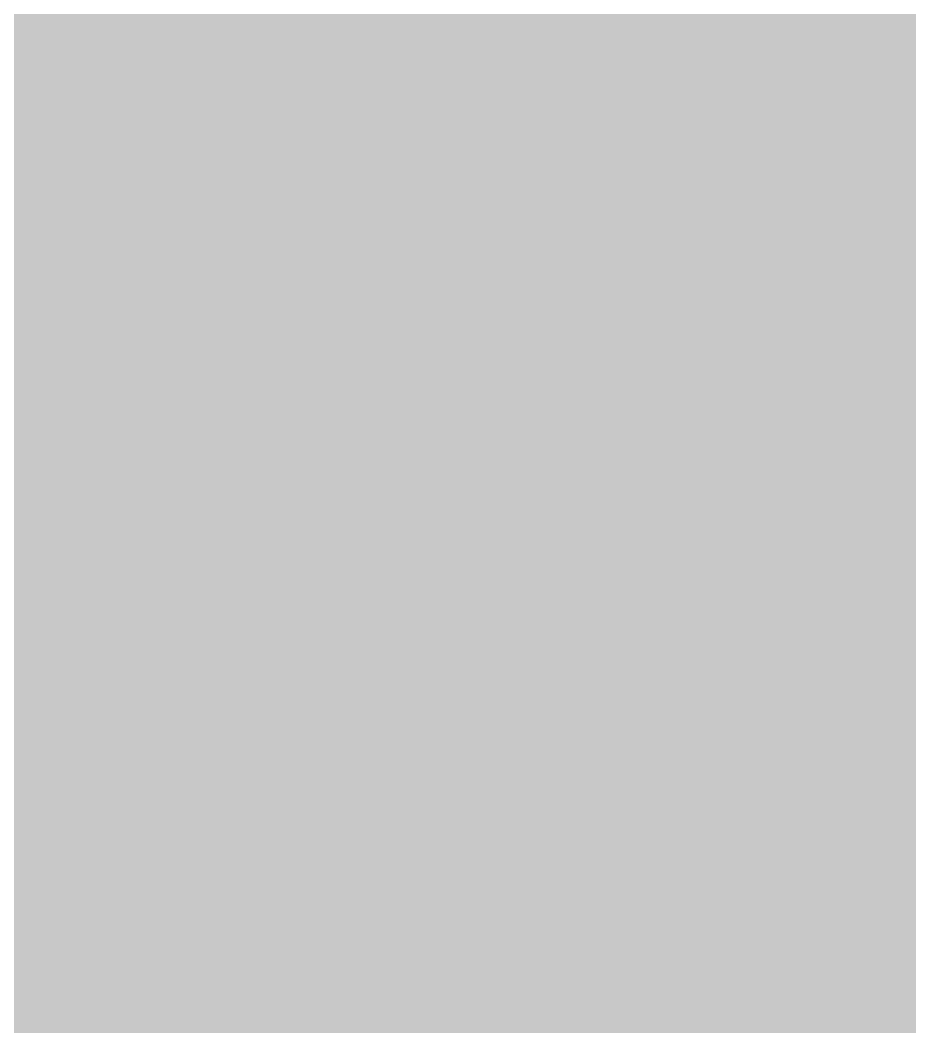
# Model space of a CAD drawing. Header units: millimetres. Extents: x -1113 to 415037, y -3642 to 28069.
# Drawn here: x 92114.5628 to 92114.6548, y 6462.8379 to 6462.942 of the extents above; entities that cross this region are included whole.
import ezdxf

# ---------------------------------------------------------------- set-up
doc = ezdxf.new("R2010")
doc.units = ezdxf.units.MM
doc.layers.add('0) Стена 3.93м', color=3, linetype='Continuous', lineweight=60)
doc.layers.add('I-WALL', color=7, linetype='Continuous', lineweight=5)

# ---------------------------------------------------------------- blocks, each defined once
blk = doc.blocks.new('1floor')
at = {"layer": 'I-WALL'}
h = blk.add_hatch(dxfattribs=at)
h.set_pattern_fill('FP_191', color=256, style=0, pattern_type=2)
h.set_pattern_definition([(0, (0, 0), (243.84, 60.96), [20.117, -162.763, 20.117, -162.763, -975.36]), (0, (0, 0), (243.84, 60.96), [-365.76, 20.117, -345.643, 20.117, -162.763, -426.72]), (0, (0, 0), (243.84, 60.96), [-914.4, 20.117, -101.803, 20.117, -284.683]), (120, (91.44, 30.48), (-174.71291, 180.691634), [20.117, -162.763, 20.117, -162.763, -975.36]), (120, (91.44, 30.48), (-174.71291, 180.691634), [-365.76, 20.117, -345.643, 20.117, -162.763, -426.72]), (120, (91.44, 30.48), (-174.71291, 180.691634), [-914.4, 20.117, -101.803, 20.117, -284.683]), (240, (121.92, 152.4), (-69.12709, -241.651634), [20.117, -162.763, 20.117, -162.763, -975.36]), (240, (121.92, 152.4), (-69.12709, -241.651634), [-365.76, 20.117, -345.643, 20.117, -162.763, -426.72]), (240, (121.92, 152.4), (-69.12709, -241.651634), [-914.4, 20.117, -101.803, 20.117, -284.683])])
h.paths.add_polyline_path([(92030, 525), (92050, 525), (92050, 3730), (92038, 3730), (92038, 3700.00001), (92030, 3700.00001), (92030, 1052.70875)])
h.paths.add_polyline_path([(92038, 5180.00001), (92050, 5180.00001), (92050, 6599.00001), (92030, 6620.00001), (92030.42283, 5210.00001), (92038, 5210.00001)])
h.paths.add_polyline_path([(92050, 6600.00001), (92050, 6620.00001), (92030, 6620.00001)])

msp = doc.modelspace()

# ---------------------------------------------------------------- block references
at = {"layer": '0) Стена 3.93м'}
msp.add_blockref('1floor', (64.70176, -136.06216), dxfattribs=at)

doc.saveas('drawing.dxf')
